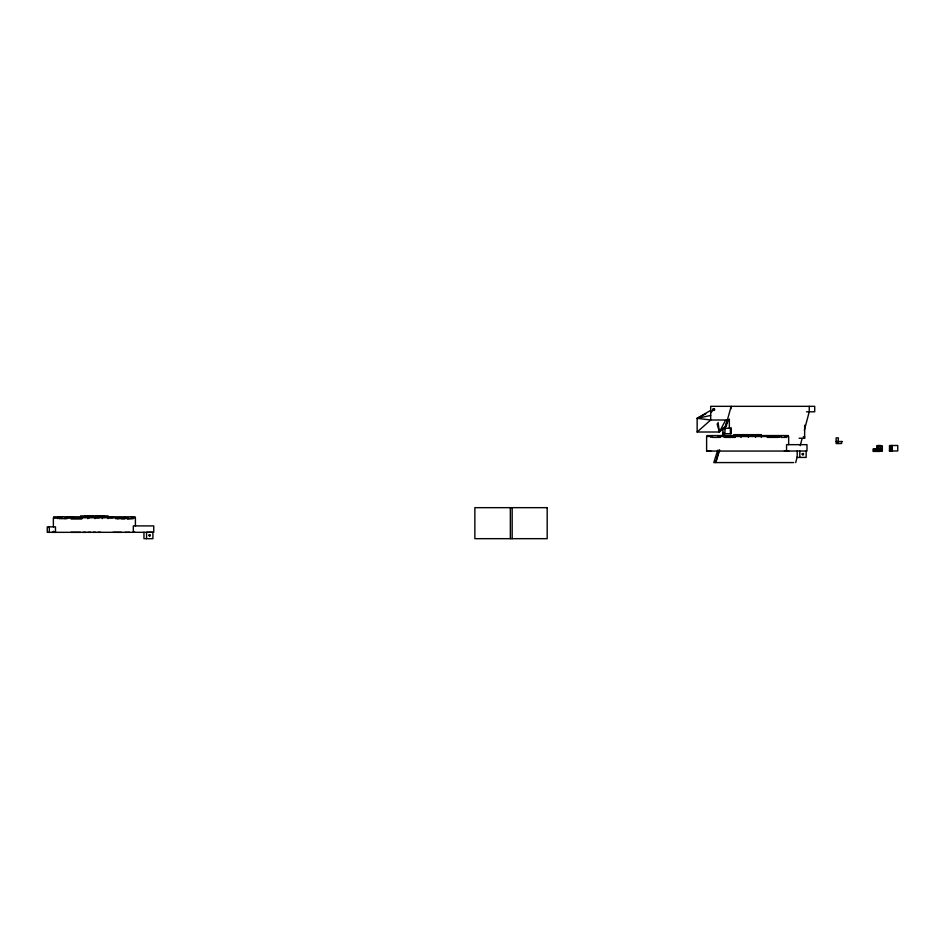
<?xml version="1.0" encoding="UTF-8"?>
<svg xmlns="http://www.w3.org/2000/svg" width="945" height="945" viewBox="0 0 945 945"><rect width="100%" height="100%" fill="white"/><g stroke="black" fill="none" stroke-linecap="round" stroke-linejoin="round"><path stroke-width="1.42" d="M135.407 525.904L135.407 517.73L131.957 517.73L131.957 518.64M788.65 444.658L788.65 436.472L785.2 436.472L785.2 437.393M135.076 517.73L135.076 516.82L131.166 516.82M788.319 436.472L788.319 435.562L706.943 435.574L706.943 436.484M730.768 409.067L731.158 406.326L724.98 428.829M889.493 451.013L889.493 445.544L897.75 445.485L897.75 450.954L889.493 451.013L890.403 445.544M890.45 450.954L891.501 445.485M795.702 462.577L797.202 456.943M800.214 445.65L802.092 438.598M804.349 430.14L809.239 411.796L809.239 406.326M719.192 449.926L715.719 462.577L719.653 450.222M723.055 435.858L723.823 433.046M723.149 436.519L723.988 433.779M726.953 424.163L728.229 420.053M717.716 450.222L713.794 462.577L793.776 462.577M722.086 436.484L723.397 432.373M724.709 428.25L727.331 420.005M787.031 451.072L788.65 451.072L787.22 451.037M710.758 410.331L697.15 418.328L697.15 432.007L719.369 432.007L725.453 420.454M710.687 412.717L713.227 410.165L714.514 410.165L714.514 408.878L713.227 408.878L713.227 410.165M697.15 432.007L710.687 420.005L727.969 420.005M717.137 423.868L719.369 432.007L726.658 425.545M806.51 411.796L814.708 411.796L814.708 406.326L710.687 406.326L710.687 420.005L697.15 418.328L705.726 413.827M697.15 418.328L710.687 415.446M90.07 515.911L90.625 515.911M88.417 515.911L89.232 515.911M133.623 532.295L134.922 532.318L134.013 532.295M88.003 515.911L86.633 515.911M92.303 515.911L93.224 515.911L85.7 515.911M102.615 515.911L103.726 515.911L102.391 515.911M101.906 515.911L102.863 515.911M84.826 515.911L85.794 515.911M92.929 515.911L91.275 515.911M90.862 515.911L92.775 515.911M57.692 516.82L99.166 516.82L99.166 517.73L65.051 517.73L65.051 518.651M87.98 517.73L89.409 517.73M55.779 532.33L47.25 532.33L47.25 526.861L55.471 526.861L55.471 532.33M733.852 434.665L761.386 434.653M712.459 436.484L706.612 436.484L706.612 451.072L708.23 451.072M803.25 436.873L804.691 436.873M712.459 437.393L720.314 437.393L720.314 436.484M735.222 437.393L724.307 437.393L724.307 436.484M767.198 437.393L778.172 437.393L778.172 435.562M786.677 437.393L781.149 437.393L781.149 436.472L718.294 436.484L718.294 437.393M799.08 438.244L804.691 438.244M836.124 441.528L842.503 441.528M878.708 445.886L876.7 445.886L876.7 449.536M873.96 449.076L873.05 449.076L873.05 451.356L879.665 451.474M876.676 449.017L877.586 449.017M874.019 449.194L880.764 449.17M880.327 449.466L882.323 449.466M706.612 451.072L806.983 451.037L806.983 444.658L786.559 444.658L786.559 451.037M873.889 451.013L880.764 450.989L880.764 445.52L877.539 445.544L877.586 449.466M709.352 451.072L710.853 451.072M784.409 451.072L785.909 451.072M876.676 451.297L882.323 451.297L882.323 445.816L880.327 445.816L880.327 451.297M95.551 515.911L103.359 515.911M80.608 515.911L108.167 515.911M62.618 516.82L53.7 516.82L53.7 517.742L59.216 517.73M67.154 516.82L72.824 516.82M97.973 516.82L102.462 516.82M106.95 516.82L112.632 516.82M102.355 516.82L131.957 516.82M59.074 517.73L53.369 517.742L53.369 526.861M65.051 517.73L70.733 517.73M113.034 517.73L108.143 517.73L108.143 518.64M130.54 518.64L127.162 518.64M71.064 518.651L81.967 518.64L71.064 518.651L71.064 517.73M117.463 518.64L124.929 518.64L124.929 517.73M127.221 518.64L133.434 518.64M59.216 518.651L67.071 518.651L67.071 517.73M115.42 518.64L118.326 518.64M121.539 518.64L124.929 518.64M52.01 532.33L86.019 532.33M70.922 532.33L80.479 532.33M82.959 532.33L90.767 532.318M93.118 532.318L100.796 532.318M113.034 532.318L121.468 532.318M125.177 532.318L129.701 532.318M87.991 532.318L95.669 532.318M98.008 532.318L127.351 532.318M128.343 532.318L153.74 532.283L153.74 525.904L133.316 525.904L133.316 532.295M718.082 422.427L719.369 432.007M49.294 526.861L49.305 532.33M892.281 445.485L892.281 450.954M891.312 445.544L891.312 451.013M878.755 445.52L878.755 450.989M877.657 446.005L877.657 449.655M876.015 449.17L875.105 448.71L875.105 450.989M874.798 449.194L873.889 448.733L874.019 451.474M841.593 441.528L841.593 443.536L836.124 443.536L836.124 437.878L838.404 437.878L837.943 443.536M806.132 451.037L806.144 457.415L797.202 457.427L797.19 451.037M804.679 425.238L804.632 438.244M799.801 451.037L799.801 457.427M779.341 436.472L779.341 437.393M761.386 436.484L761.386 437.393M755.598 436.484L755.598 437.393M752.409 435.574L752.409 436.484M748.357 436.484L748.357 437.393M741.022 436.484L741.022 437.393M730.379 428.25L730.379 433.72M729.351 419.131L729.351 428.25M724.957 428.25L724.957 433.72M710.935 436.484L710.935 437.393M512.166 507.666L512.166 538.674M510.335 507.666L510.335 538.674M146.558 538.674L146.558 532.295L152.901 532.283L152.901 538.674L143.959 538.674L143.959 532.295M127.906 518.64L127.906 517.73L99.166 517.73L95.114 517.73L95.114 518.64M126.098 517.73L126.098 518.64M124.929 516.82L124.929 517.423M102.355 517.73L102.355 518.64M87.779 517.73L87.779 518.64M57.692 517.73L57.692 518.651M53.522 531.279L53.522 532.33M712.979 409.327C714.266 412.752 715.578 406.74 712.979 409.327M148.861 535.213C149.842 538.733 151.649 532.862 148.861 535.213M802.104 453.966C803.085 457.486 804.892 451.615 802.104 453.966M788.13 451.037L787.244 451.037L788.165 451.037M731.288 428.25L722.901 428.25L722.901 433.731L731.288 433.72L731.288 428.25M547.19 507.666L474.862 507.666L474.862 538.674L547.19 538.674L547.19 507.666M788.484 451.072L787.823 451.037L788.484 451.072"/></g></svg>
